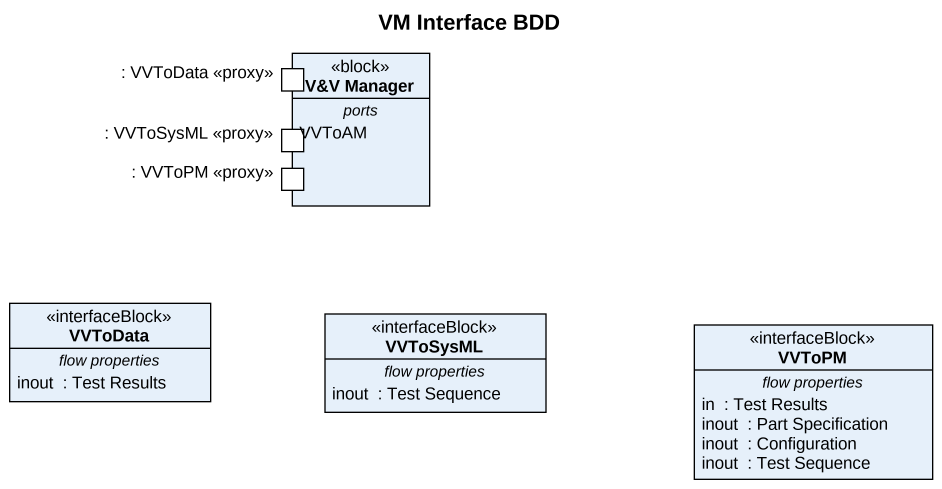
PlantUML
@startuml
title VM Interface BDD
hide circle
hide empty members
class "V&V Manager" as V_V_Manager <<block>> {
  -- ports --
  VVToAM
  -- ports --
  : VVToData <<proxy>>
  : VVToSysML <<proxy>>
  : VVToPM <<proxy>>
}
class VVToData <<interfaceBlock>> {
  -- flow properties --
  inout  : Test Results
}
class VVToSysML <<interfaceBlock>> {
  -- flow properties --
  inout  : Test Sequence
}
class VVToPM <<interfaceBlock>> {
  -- flow properties --
  in  : Test Results
  inout  : Part Specification
  inout  : Configuration
  inout  : Test Sequence
}
@enduml
